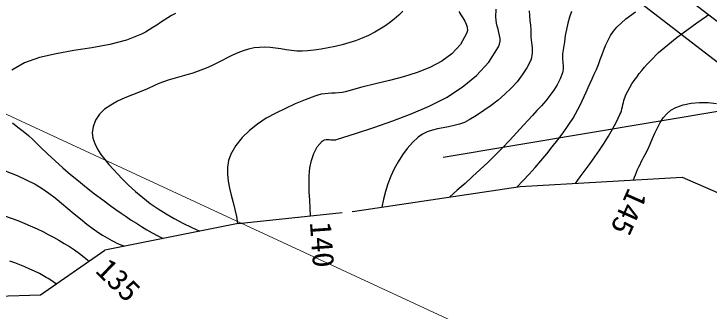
# Model space of a CAD drawing. Units: millimetres, scale not verified. Extents: x 40000 to 680000, y 20000 to 380000.
# Drawn here: x 369436 to 412101, y 259286 to 277547 of the extents above; entities that cross this region are included whole.
import ezdxf
from ezdxf.enums import TextEntityAlignment as Align

# ---------------------------------------------------------------- set-up
doc = ezdxf.new("R2010")
doc.units = ezdxf.units.MM
doc.header["$LTSCALE"] = 1000
for name, color, linetype, lineweight in [('M-BGD', 7, 'Continuous', 25), ('M-BMK-ROW', 30, 'Continuous', 25), ('M-STR-HTXT', 7, 'Continuous', 13)]:
    doc.layers.add(name, color=color, linetype=linetype, lineweight=lineweight)
doc.styles.add('ＭＳ ゴシック', font='')
doc.styles.get('ＭＳ ゴシック').set_extended_font_data('MS Gothic')

msp = doc.modelspace()

# ---------------------------------------------------------------- linework, layer by layer
at = {"layer": 'M-BGD'}
for p, q in [((406373, 281901), (418770, 272316)), ((415770, 272081), (395784, 268717)), ((400508, 266934), (410443, 267523)), ((410443, 267523), (415346, 265369)), ((390361, 265435), (400508, 266934)), ((390189, 265416), (390361, 265435)), ((383191, 264668), (389589, 265352)), ((383191, 264668), (375008, 263029)), ((371065, 260286), (375008, 263029)), ((357523, 259896), (371065, 260286))]:
    msp.add_line(p, q, dxfattribs=at)
for points in [[(387644, 265145), (387621, 265618), (387592, 266108), (387565, 266608), (387552, 267109), (387562, 267604), (387608, 268086), (387698, 268545), (387844, 268976), (388056, 269369), (388345, 269717), (388419, 269772), (388502, 269806), (388593, 269823), (388689, 269828), (388790, 269825), (388893, 269818), (388997, 269812), (389099, 269811), (389197, 269819), (389291, 269842), (390396, 270206), (391535, 270577), (392685, 270969), (393824, 271397), (394930, 271875), (395980, 272418), (396953, 273040), (397827, 273756), (398578, 274579), (399184, 275525), (399248, 275692), (399274, 275865), (399271, 276044), (399244, 276227), (399203, 276413), (399153, 276602), (399103, 276791), (399059, 276980), (399030, 277168), (399021, 277353), (399025, 277841)], [(379346, 277573), (379109, 277445), (378878, 277306), (378650, 277161), (378424, 277011), (378198, 276860), (377972, 276710), (377743, 276565), (377511, 276428), (377272, 276301), (376346, 275933), (375317, 275667), (374229, 275465), (373120, 275290), (372033, 275102), (371008, 274864), (370086, 274537), (369307, 274085)], [(393315, 277712), (393051, 277464), (392776, 277228), (392489, 277006), (392194, 276797), (391890, 276603), (391580, 276423), (391199, 276227), (390806, 276053), (390404, 275900), (389994, 275765), (389577, 275648), (389155, 275547), (388730, 275460), (388303, 275387), (387874, 275326), (387447, 275275), (387121, 275256), (386794, 275266), (386466, 275297), (386138, 275341), (385810, 275390), (385482, 275437), (385154, 275475), (384828, 275496), (384503, 275491), (384180, 275454), (383836, 275378), (383500, 275274), (383171, 275147), (382847, 275003), (382526, 274847), (382208, 274685), (381889, 274522), (381569, 274364), (381245, 274215), (380917, 274081), (380633, 273982), (380346, 273891), (380057, 273806), (379767, 273724), (379476, 273643), (379187, 273559), (378900, 273470), (378616, 273372), (378337, 273263), (378064, 273139), (377637, 272947), (377183, 272763), (376716, 272580), (376250, 272388), (375800, 272181), (375380, 271949), (375005, 271685), (374688, 271380), (374445, 271027), (374291, 270617), (374249, 270265), (374288, 269918), (374394, 269577), (374558, 269244), (374766, 268918), (375007, 268601), (375270, 268293), (375542, 267995), (375813, 267708), (376070, 267433), (376472, 267019), (376896, 266628), (377341, 266257), (377804, 265906), (378283, 265576), (378776, 265264), (379280, 264971), (379794, 264696), (380314, 264438), (380840, 264197)], [(396749, 277686), (396867, 277490), (396988, 277296), (397101, 277104), (397193, 276913), (397251, 276723), (397264, 276532), (397219, 276342), (396837, 275662), (396320, 275099), (395690, 274637), (394970, 274258), (394181, 273946), (393345, 273684), (392486, 273457), (391626, 273246), (390786, 273037), (389989, 272811), (389784, 272758), (389575, 272723), (389364, 272700), (389150, 272685), (388936, 272673), (388722, 272659), (388510, 272639), (388301, 272609), (388096, 272562), (387896, 272496), (387305, 272260), (386701, 272011), (386097, 271743), (385502, 271452), (384928, 271132), (384385, 270779), (383886, 270387), (383440, 269951), (383059, 269466), (382753, 268928), (382614, 268532), (382550, 268123), (382548, 267703), (382594, 267275), (382676, 266841), (382779, 266403), (382892, 265964), (383000, 265525), (383090, 265090), (383150, 264659)], [(401052, 277739), (401079, 277444), (401109, 277149), (401136, 276854), (401157, 276560), (401164, 276267), (401169, 276110), (401182, 275951), (401200, 275792), (401218, 275631), (401234, 275472), (401244, 275314), (401243, 275157), (401230, 275004), (401201, 274854), (401151, 274708), (400918, 274237), (400638, 273793), (400316, 273374), (399957, 272979), (399569, 272606), (399157, 272254), (398726, 271922), (398282, 271608), (397832, 271310), (397381, 271028), (397087, 270878), (396774, 270767), (396448, 270683), (396113, 270615), (395776, 270555), (395442, 270490), (395116, 270410), (394805, 270304), (394514, 270163), (394248, 269974), (393896, 269642), (393573, 269277), (393279, 268884), (393014, 268467), (392778, 268030), (392571, 267576), (392392, 267110), (392241, 266636), (392118, 266158), (392022, 265680)], [(403654, 277688), (403529, 277336), (403428, 276972), (403345, 276598), (403278, 276220), (403219, 275839), (403164, 275462), (403109, 275092), (403097, 274975), (403096, 274857), (403104, 274738), (403115, 274619), (403129, 274499), (403140, 274380), (403146, 274262), (403144, 274146), (403130, 274031), (403101, 273918), (402955, 273548), (402774, 273194), (402564, 272856), (402330, 272530), (402077, 272214), (401810, 271905), (401535, 271603), (401256, 271303), (400980, 271005), (400710, 270705), (400288, 270233), (399857, 269769), (399418, 269312), (398971, 268862), (398517, 268419), (398057, 267983), (397591, 267552), (397121, 267127), (396645, 266708), (396166, 266293)], [(400309, 266904), (400685, 267302), (401056, 267704), (401423, 268112), (401783, 268525), (402135, 268944), (402480, 269370), (402814, 269803), (403138, 270244), (403451, 270692), (403751, 271149), (403905, 271404), (404049, 271665), (404185, 271930), (404315, 272199), (404439, 272471), (404561, 272744), (404681, 273019), (404801, 273292), (404924, 273565), (405051, 273835), (405183, 274129), (405304, 274430), (405418, 274736), (405530, 275043), (405645, 275348), (405768, 275647), (405904, 275938), (406058, 276216), (406234, 276480), (406437, 276725), (406986, 277237), (407590, 277678)], [(403897, 267135), (404195, 267541), (404494, 267948), (404792, 268356), (405085, 268768), (405373, 269184), (405652, 269604), (405919, 270031), (406174, 270465), (406412, 270908), (406633, 271360), (406681, 271477), (406721, 271597), (406754, 271720), (406783, 271845), (406811, 271970), (406838, 272095), (406868, 272219), (406903, 272341), (406945, 272461), (406995, 272577), (407112, 272804), (407236, 273027), (407369, 273245), (407509, 273460), (407656, 273669), (407809, 273875), (407969, 274076), (408133, 274272), (408303, 274463), (408477, 274650), (409005, 275167), (409561, 275653), (410140, 276114), (410734, 276557), (411339, 276989), (411948, 277417), (412065, 277500)], [(407457, 267345), (407517, 267507), (407580, 267668), (407647, 267827), (407717, 267985), (407789, 268142), (407864, 268298), (407942, 268452), (408021, 268606), (408102, 268758), (408185, 268910), (408344, 269222), (408492, 269550), (408635, 269887), (408780, 270225), (408934, 270554), (409102, 270868), (409292, 271156), (409509, 271413), (409760, 271628), (410052, 271795), (410517, 271962), (411008, 272066), (411518, 272112), (412037, 272101), (412558, 272036)], [(369357, 270857), (369686, 270596), (370015, 270339), (370325, 270083), (370600, 269826), (371044, 269379), (371497, 268941), (371960, 268513), (372432, 268094), (372911, 267684), (373397, 267281), (373889, 266886), (374387, 266499), (374889, 266118), (375396, 265743), (375702, 265522), (376011, 265305), (376323, 265091), (376638, 264883), (376956, 264679), (377277, 264480), (377602, 264287), (377930, 264101), (378262, 263921), (378597, 263748)], [(368509, 268041), (369646, 267609), (370734, 267080), (371163, 266823), (371574, 266541), (371973, 266238), (372362, 265922), (372746, 265598), (373129, 265271), (373514, 264947), (373905, 264632), (374306, 264331), (374720, 264051), (374864, 263961), (375008, 263873), (375154, 263787), (375301, 263703), (375450, 263621), (375600, 263543), (375752, 263469), (375906, 263399), (376062, 263333), (376219, 263272)], [(368438, 265277), (369676, 264850), (370868, 264334), (371204, 264167), (371538, 263996), (371870, 263819), (372198, 263636), (372522, 263446), (372841, 263248), (373154, 263042), (373460, 262825), (373757, 262598), (374046, 262360)], [(372023, 260953), (371929, 261027), (371832, 261099), (371733, 261167), (371633, 261233), (371530, 261297), (371426, 261359), (371322, 261418), (371216, 261476), (371109, 261532), (371002, 261587), (370706, 261732), (370407, 261869), (370105, 262000), (369801, 262126), (369494, 262247), (369186, 262364)]]:
    msp.add_lwpolyline(points, dxfattribs=at)
at = {"layer": 'M-BMK-ROW'}
msp.add_line((414953, 272766), (405653, 279935), dxfattribs=at)
at = {"layer": 'M-STR-HTXT'}
msp.add_line((415328, 249892), (367444, 272078), dxfattribs=at)
msp.add_arc((351417, 89482), 193894, 83.66706, 113.5393, dxfattribs=at)

# ---------------------------------------------------------------- texts
at = {"layer": 'M-BGD', "style": 'ＭＳ ゴシック', "width": 1.05}
for s, rotation, p in [('145', 246.094, (406796, 267078)), ('140', 274.184, (387204, 264710)), ('135', 315.939, (374098, 261424))]:
    msp.add_text(s, height=1320, rotation=rotation, dxfattribs=at).set_placement(p, align=Align.BOTTOM_LEFT)

doc.saveas('drawing.dxf')
